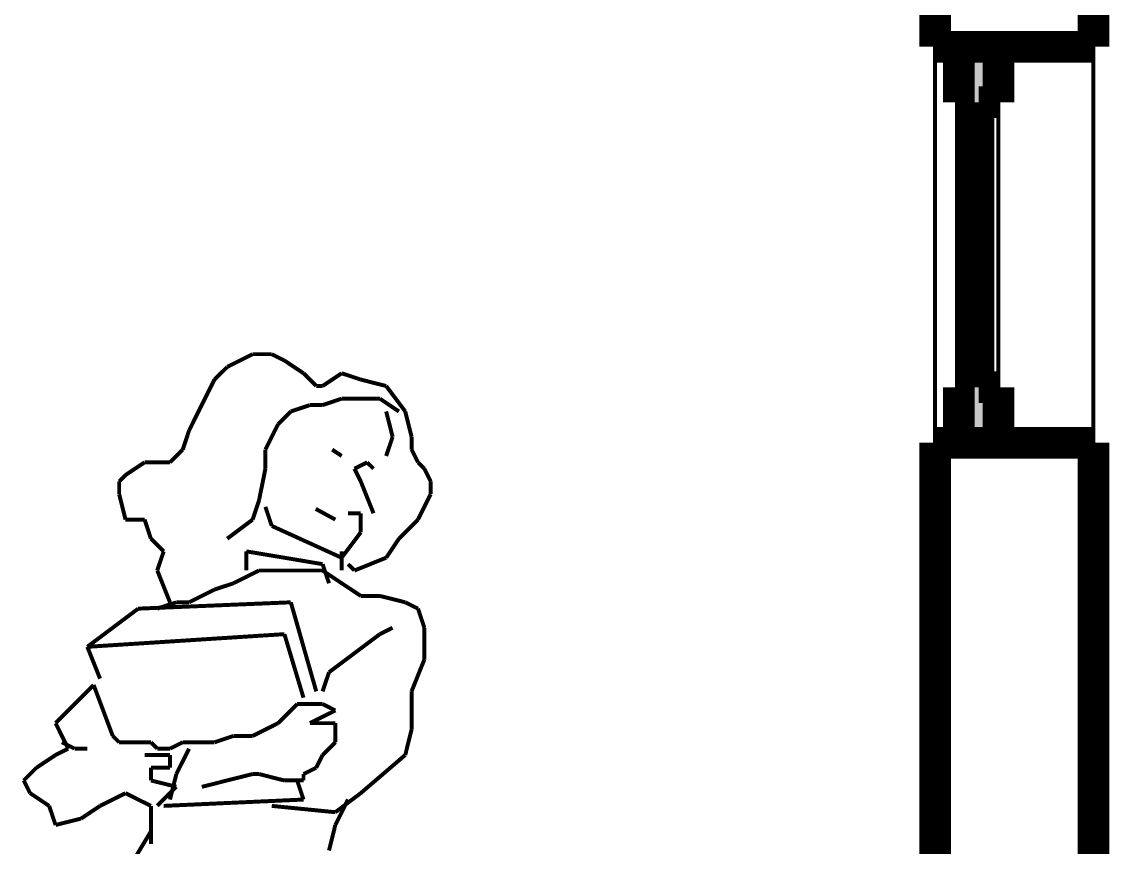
# Model space of a CAD drawing. Extents: x -27.1 to 14.4, y -13.6 to 27.5.
# Drawn here: x -14.059 to -12.686, y 21.596 to 22.639 of the extents above; entities that cross this region are included whole.
import ezdxf

# ---------------------------------------------------------------- set-up
doc = ezdxf.new("R2010")
doc.units = 0
doc.header["$MEASUREMENT"] = 0
doc.layers.add('MUROS_EXTERIORES', color=7, linetype='Continuous', lineweight=0, plot=False)
pattern_1 = [(0, (1000000, 1000000), (0, 1000000), [1e-05, -1000000])]

# ---------------------------------------------------------------- blocks, each defined once
blk = doc.blocks.new('FILL_34')
at = {"layer": 'MUROS_EXTERIORES', "linetype": 'Continuous'}
h = blk.add_hatch(dxfattribs=at)
h.set_pattern_fill('VACIO', color=5, scale=1000000.0, style=0)
h.set_pattern_definition(pattern_1)
h.paths.add_polyline_path([(-12.706, 20.5071), (-12.706, 22.1071), (-12.906, 22.1071), (-12.906, 20.5071)], flags=0)
blk = doc.blocks.new('FILL_35')
at = {"layer": 'MUROS_EXTERIORES', "linetype": 'Continuous'}
h = blk.add_hatch(dxfattribs=at)
h.set_pattern_fill('VACIO', color=5, scale=1000000.0, style=0)
h.set_pattern_definition(pattern_1)
h.paths.add_polyline_path([(-12.706, 22.6071), (-12.706, 23.431), (-12.906, 23.5988), (-12.906, 22.6071)], flags=0)
blk = doc.blocks.new('FILL_25')
at = {"layer": 'MUROS_EXTERIORES', "linetype": 'Continuous'}
blk.add_hatch(color=5, dxfattribs=at).paths.add_polyline_path([(-12.826, 22.1071), (-12.826, 22.1371), (-12.876, 22.1371), (-12.876, 22.1071)], flags=0)
blk = doc.blocks.new('FILL_26')
at = {"layer": 'MUROS_EXTERIORES', "linetype": 'Continuous'}
blk.add_hatch(color=5, dxfattribs=at).paths.add_polyline_path([(-12.826, 22.6071), (-12.876, 22.6071), (-12.876, 22.5771), (-12.826, 22.5771)], flags=0)
blk = doc.blocks.new('FILL_27')
at = {"layer": 'MUROS_EXTERIORES', "linetype": 'Continuous'}
blk.add_hatch(color=5, dxfattribs=at).paths.add_polyline_path([(-12.826, 22.1371), (-12.826, 22.1771), (-12.876, 22.1771), (-12.876, 22.1371)], flags=0)
blk = doc.blocks.new('FILL_28')
at = {"layer": 'MUROS_EXTERIORES', "linetype": 'Continuous'}
blk.add_hatch(color=5, dxfattribs=at).paths.add_polyline_path([(-12.826, 22.5771), (-12.876, 22.5771), (-12.876, 22.5371), (-12.826, 22.5371)], flags=0)
blk = doc.blocks.new('FILL_29')
at = {"layer": 'MUROS_EXTERIORES', "linetype": 'Continuous'}
blk.add_hatch(color=5, dxfattribs=at).paths.add_polyline_path([(-12.851, 22.1771), (-12.851, 22.5371), (-12.861, 22.5371), (-12.861, 22.1771)], flags=0)

msp = doc.modelspace()

# ---------------------------------------------------------------- linework, layer by layer
at = {"color": 0, "linetype": 'Continuous', "const_width": 0.005}
for points in [[(-13.7677, 22.2189), (-13.7998, 22.2028)], [(-13.7677, 22.2189), (-13.7998, 22.2028)], [(-13.7436, 22.2189), (-13.7677, 22.2189)], [(-13.7436, 22.2189), (-13.7677, 22.2189)], [(-13.7276, 22.2109), (-13.7436, 22.2189)], [(-13.7276, 22.2109), (-13.7436, 22.2189)], [(-13.7035, 22.1948), (-13.7276, 22.2109)], [(-13.7035, 22.1948), (-13.7276, 22.2109)], [(-13.7998, 22.2028), (-13.8159, 22.1868)], [(-13.7998, 22.2028), (-13.8159, 22.1868)], [(-13.6874, 22.1787), (-13.7035, 22.1948)], [(-13.6874, 22.1787), (-13.7035, 22.1948)], [(-13.6553, 22.1948), (-13.6794, 22.1787)], [(-13.6553, 22.1948), (-13.6794, 22.1787)], [(-13.6312, 22.1868), (-13.6553, 22.1948)], [(-13.6312, 22.1868), (-13.6553, 22.1948)], [(-13.8159, 22.1868), (-13.84, 22.1386)], [(-13.8159, 22.1868), (-13.84, 22.1386)], [(-13.6794, 22.1787), (-13.6874, 22.1787)], [(-13.6794, 22.1787), (-13.6874, 22.1787)], [(-13.5991, 22.1787), (-13.6312, 22.1868)], [(-13.5991, 22.1787), (-13.6312, 22.1868)], [(-13.575, 22.1466), (-13.5991, 22.1787)], [(-13.575, 22.1466), (-13.5991, 22.1787)], [(-13.6794, 22.1546), (-13.6553, 22.1627)], [(-13.6794, 22.1546), (-13.6553, 22.1627)], [(-13.6553, 22.1627), (-13.6071, 22.1627)], [(-13.6553, 22.1627), (-13.6071, 22.1627)], [(-13.6071, 22.1627), (-13.583, 22.1466)], [(-13.6071, 22.1627), (-13.583, 22.1466)], [(-13.7195, 22.1466), (-13.6954, 22.1546)], [(-13.7195, 22.1466), (-13.6954, 22.1546)], [(-13.6954, 22.1546), (-13.6794, 22.1546)], [(-13.6954, 22.1546), (-13.6794, 22.1546)], [(-13.84, 22.1386), (-13.848, 22.1225)], [(-13.84, 22.1386), (-13.848, 22.1225)], [(-13.7356, 22.1305), (-13.7195, 22.1466)], [(-13.7356, 22.1305), (-13.7195, 22.1466)], [(-13.591, 22.1144), (-13.5991, 22.1466)], [(-13.591, 22.1144), (-13.5991, 22.1466)], [(-13.567, 22.1144), (-13.575, 22.1466)], [(-13.567, 22.1144), (-13.575, 22.1466)], [(-13.848, 22.1225), (-13.856, 22.0984)], [(-13.848, 22.1225), (-13.856, 22.0984)], [(-13.7516, 22.0984), (-13.7356, 22.1305)], [(-13.7516, 22.0984), (-13.7356, 22.1305)], [(-13.5991, 22.0903), (-13.591, 22.1144)], [(-13.5991, 22.0903), (-13.591, 22.1144)], [(-13.567, 22.0984), (-13.567, 22.1144)], [(-13.567, 22.0984), (-13.567, 22.1144)], [(-13.856, 22.0984), (-13.8721, 22.0823)], [(-13.856, 22.0984), (-13.8721, 22.0823)], [(-13.7516, 22.0743), (-13.7516, 22.0984)], [(-13.7516, 22.0743), (-13.7516, 22.0984)], [(-13.6553, 22.0903), (-13.6673, 22.0984)], [(-13.6553, 22.0903), (-13.6673, 22.0984)], [(-13.5589, 22.0823), (-13.567, 22.0984)], [(-13.5589, 22.0823), (-13.567, 22.0984)], [(-13.9042, 22.0823), (-13.9283, 22.0662)], [(-13.9042, 22.0823), (-13.9283, 22.0662)], [(-13.8721, 22.0823), (-13.9042, 22.0823)], [(-13.8721, 22.0823), (-13.9042, 22.0823)], [(-13.6392, 22.0743), (-13.6232, 22.0823)], [(-13.6392, 22.0743), (-13.6232, 22.0823)], [(-13.6232, 22.0823), (-13.6151, 22.0743)], [(-13.6232, 22.0823), (-13.6151, 22.0743)], [(-13.5509, 22.0743), (-13.5589, 22.0823)], [(-13.5509, 22.0743), (-13.5589, 22.0823)], [(-13.7597, 22.0341), (-13.7516, 22.0743)], [(-13.7597, 22.0341), (-13.7516, 22.0743)], [(-13.6312, 22.0582), (-13.6392, 22.0743)], [(-13.6312, 22.0582), (-13.6392, 22.0743)], [(-13.5429, 22.0582), (-13.5509, 22.0743)], [(-13.5429, 22.0582), (-13.5509, 22.0743)], [(-13.9283, 22.0662), (-13.9363, 22.0582)], [(-13.9283, 22.0662), (-13.9363, 22.0582)], [(-13.9363, 22.0582), (-13.9363, 22.0421)], [(-13.9363, 22.0582), (-13.9363, 22.0421)], [(-13.6151, 22.018), (-13.6312, 22.0582)], [(-13.6151, 22.018), (-13.6312, 22.0582)], [(-13.5429, 22.0421), (-13.5429, 22.0582)], [(-13.5429, 22.0421), (-13.5429, 22.0582)], [(-13.9363, 22.0421), (-13.9283, 22.01)], [(-13.9363, 22.0421), (-13.9283, 22.01)], [(-13.5509, 22.0261), (-13.5429, 22.0421)], [(-13.5509, 22.0261), (-13.5429, 22.0421)], [(-13.7677, 22.01), (-13.7597, 22.0341)], [(-13.7677, 22.01), (-13.7597, 22.0341)], [(-13.7436, 22.002), (-13.7516, 22.0261)], [(-13.7436, 22.002), (-13.7516, 22.0261)], [(-13.5589, 22.01), (-13.5509, 22.0261)], [(-13.5589, 22.01), (-13.5509, 22.0261)], [(-13.6881, 22.0235), (-13.6633, 22.01)], [(-13.6881, 22.0235), (-13.6633, 22.01)], [(-13.6473, 22.018), (-13.6312, 22.018)], [(-13.6473, 22.018), (-13.6312, 22.018)], [(-13.6312, 22.018), (-13.6312, 21.9939)], [(-13.6312, 22.018), (-13.6312, 21.9939)], [(-13.9283, 22.01), (-13.9042, 22.01)], [(-13.9283, 22.01), (-13.9042, 22.01)], [(-13.9042, 22.01), (-13.8962, 21.9859)], [(-13.9042, 22.01), (-13.8962, 21.9859)], [(-13.7998, 21.9859), (-13.7677, 22.01)], [(-13.7998, 21.9859), (-13.7677, 22.01)], [(-13.6553, 21.9618), (-13.7436, 22.002)], [(-13.6553, 21.9618), (-13.7436, 22.002)], [(-13.583, 21.9859), (-13.5589, 22.01)], [(-13.583, 21.9859), (-13.5589, 22.01)], [(-13.8962, 21.9859), (-13.8801, 21.9698)], [(-13.8962, 21.9859), (-13.8801, 21.9698)], [(-13.6312, 21.9939), (-13.6553, 21.9618)], [(-13.6312, 21.9939), (-13.6553, 21.9618)], [(-13.5991, 21.9618), (-13.583, 21.9859)], [(-13.5991, 21.9618), (-13.583, 21.9859)], [(-13.8801, 21.9698), (-13.8882, 21.9457)], [(-13.8801, 21.9698), (-13.8882, 21.9457)], [(-13.7276, 21.9618), (-13.7757, 21.9698)], [(-13.7757, 21.9698), (-13.7757, 21.9457)], [(-13.7276, 21.9618), (-13.7757, 21.9698)], [(-13.7757, 21.9698), (-13.7757, 21.9457)], [(-13.6794, 21.9537), (-13.7276, 21.9618)], [(-13.6794, 21.9537), (-13.7276, 21.9618)], [(-13.6553, 21.9698), (-13.6553, 21.9618)], [(-13.6553, 21.9698), (-13.6553, 21.9618)], [(-13.6553, 21.9618), (-13.6553, 21.9457)], [(-13.6553, 21.9618), (-13.6553, 21.9457)], [(-13.6392, 21.9457), (-13.5991, 21.9618)], [(-13.6392, 21.9457), (-13.5991, 21.9618)], [(-13.8882, 21.9457), (-13.8721, 21.9055)], [(-13.8882, 21.9457), (-13.8721, 21.9055)], [(-13.7757, 21.9377), (-13.7597, 21.9457)], [(-13.7757, 21.9377), (-13.7597, 21.9457)], [(-13.7597, 21.9457), (-13.7356, 21.9457)], [(-13.7597, 21.9457), (-13.7356, 21.9457)], [(-13.7356, 21.9457), (-13.7115, 21.9457)], [(-13.7356, 21.9457), (-13.7115, 21.9457)], [(-13.7115, 21.9457), (-13.6794, 21.9457)], [(-13.7115, 21.9457), (-13.6794, 21.9457)], [(-13.6713, 21.9296), (-13.6794, 21.9537)], [(-13.6713, 21.9296), (-13.6794, 21.9537)], [(-13.6794, 21.9457), (-13.6553, 21.9296)], [(-13.6794, 21.9457), (-13.6553, 21.9296)], [(-13.6473, 21.9537), (-13.6392, 21.9457)], [(-13.6473, 21.9537), (-13.6392, 21.9457)], [(-13.8159, 21.9216), (-13.7918, 21.9296)], [(-13.8159, 21.9216), (-13.7918, 21.9296)], [(-13.7918, 21.9296), (-13.7757, 21.9377)], [(-13.7918, 21.9296), (-13.7757, 21.9377)], [(-13.6553, 21.9296), (-13.6312, 21.9136)], [(-13.6553, 21.9296), (-13.6312, 21.9136)], [(-13.848, 21.9055), (-13.8159, 21.9216)], [(-13.848, 21.9055), (-13.8159, 21.9216)], [(-13.9123, 21.8975), (-13.7195, 21.9055)], [(-13.9123, 21.8975), (-13.7195, 21.9055)], [(-13.8882, 21.8975), (-13.8641, 21.9055)], [(-13.8882, 21.8975), (-13.8641, 21.9055)], [(-13.8641, 21.9055), (-13.848, 21.9055)], [(-13.8641, 21.9055), (-13.848, 21.9055)], [(-13.7195, 21.9055), (-13.6874, 21.793)], [(-13.7195, 21.9055), (-13.6874, 21.793)], [(-13.6312, 21.9136), (-13.6071, 21.9136)], [(-13.6312, 21.9136), (-13.6071, 21.9136)], [(-13.6071, 21.9136), (-13.575, 21.9055)], [(-13.6071, 21.9136), (-13.575, 21.9055)], [(-13.575, 21.9055), (-13.5589, 21.8975)], [(-13.575, 21.9055), (-13.5589, 21.8975)], [(-13.9765, 21.8493), (-13.9123, 21.8975)], [(-13.9765, 21.8493), (-13.9123, 21.8975)], [(-13.5589, 21.8975), (-13.5509, 21.8734)], [(-13.5589, 21.8975), (-13.5509, 21.8734)], [(-13.9765, 21.8493), (-13.7276, 21.8653)], [(-13.9765, 21.8493), (-13.7276, 21.8653)], [(-13.7276, 21.8653), (-13.7035, 21.785)], [(-13.7276, 21.8653), (-13.7035, 21.785)], [(-13.6392, 21.8412), (-13.6071, 21.8653)], [(-13.6392, 21.8412), (-13.6071, 21.8653)], [(-13.6071, 21.8653), (-13.591, 21.8734)], [(-13.6071, 21.8653), (-13.591, 21.8734)], [(-13.5509, 21.8734), (-13.5509, 21.8332)], [(-13.5509, 21.8734), (-13.5509, 21.8332)], [(-13.9604, 21.8091), (-13.9765, 21.8493)], [(-13.9604, 21.8091), (-13.9765, 21.8493)], [(-13.6713, 21.8171), (-13.6392, 21.8412)], [(-13.6713, 21.8171), (-13.6392, 21.8412)], [(-13.5509, 21.8332), (-13.567, 21.793)], [(-13.5509, 21.8332), (-13.567, 21.793)], [(-13.6794, 21.793), (-13.6713, 21.8171)], [(-13.6794, 21.793), (-13.6713, 21.8171)], [(-14.0166, 21.7529), (-13.9685, 21.8011)], [(-14.0166, 21.7529), (-13.9685, 21.8011)], [(-13.9685, 21.8011), (-13.9444, 21.7368)], [(-13.9685, 21.8011), (-13.9444, 21.7368)], [(-13.567, 21.793), (-13.567, 21.7448)], [(-13.567, 21.793), (-13.567, 21.7448)], [(-13.7356, 21.7529), (-13.7115, 21.777)], [(-13.7356, 21.7529), (-13.7115, 21.777)], [(-13.7115, 21.777), (-13.6954, 21.777)], [(-13.7115, 21.777), (-13.6954, 21.777)], [(-13.6954, 21.777), (-13.6794, 21.777)], [(-13.6954, 21.777), (-13.6794, 21.777)], [(-13.6794, 21.777), (-13.6633, 21.7689)], [(-13.6794, 21.777), (-13.6633, 21.7689)], [(-13.6633, 21.7689), (-13.6794, 21.7609)], [(-13.6633, 21.7689), (-13.6794, 21.7609)], [(-14.0086, 21.7368), (-14.0166, 21.7529)], [(-14.0086, 21.7368), (-14.0166, 21.7529)], [(-13.7516, 21.7448), (-13.7356, 21.7529)], [(-13.7516, 21.7448), (-13.7356, 21.7529)], [(-13.6794, 21.7609), (-13.6954, 21.7529)], [(-13.6794, 21.7609), (-13.6954, 21.7529)], [(-13.6954, 21.7529), (-13.6633, 21.7529)], [(-13.6954, 21.7529), (-13.6633, 21.7529)], [(-13.6633, 21.7529), (-13.6633, 21.7287)], [(-13.6633, 21.7529), (-13.6633, 21.7287)], [(-14.0006, 21.7207), (-14.0086, 21.7368)], [(-14.0006, 21.7207), (-14.0086, 21.7368)], [(-13.9444, 21.7368), (-13.9363, 21.7287)], [(-13.9444, 21.7368), (-13.9363, 21.7287)], [(-13.8159, 21.7287), (-13.7918, 21.7368)], [(-13.8159, 21.7287), (-13.7918, 21.7368)], [(-13.7918, 21.7368), (-13.7677, 21.7368)], [(-13.7918, 21.7368), (-13.7677, 21.7368)], [(-13.7677, 21.7368), (-13.7516, 21.7448)], [(-13.7677, 21.7368), (-13.7516, 21.7448)], [(-13.567, 21.7448), (-13.575, 21.7127)], [(-13.567, 21.7448), (-13.575, 21.7127)], [(-14.0086, 21.7287), (-13.9926, 21.7207)], [(-14.0086, 21.7287), (-13.9926, 21.7207)], [(-13.9363, 21.7287), (-13.9042, 21.7287)], [(-13.9363, 21.7287), (-13.9042, 21.7287)], [(-13.9042, 21.7287), (-13.8962, 21.7287)], [(-13.9042, 21.7287), (-13.8962, 21.7287)], [(-13.8962, 21.7287), (-13.8882, 21.7207)], [(-13.8962, 21.7287), (-13.8882, 21.7207)], [(-13.8721, 21.7207), (-13.856, 21.7287)], [(-13.8721, 21.7207), (-13.856, 21.7287)], [(-13.856, 21.7287), (-13.84, 21.7287)], [(-13.856, 21.7287), (-13.84, 21.7287)], [(-13.84, 21.7287), (-13.8159, 21.7287)], [(-13.84, 21.7287), (-13.8159, 21.7287)], [(-13.6633, 21.7287), (-13.6794, 21.7127)], [(-13.6633, 21.7287), (-13.6794, 21.7127)], [(-14.0407, 21.6966), (-14.0166, 21.7127)], [(-14.0407, 21.6966), (-14.0166, 21.7127)], [(-14.0166, 21.7127), (-14.0006, 21.7207)], [(-14.0166, 21.7127), (-14.0006, 21.7207)], [(-13.9926, 21.7207), (-13.9765, 21.7207)], [(-13.9926, 21.7207), (-13.9765, 21.7207)], [(-13.9042, 21.7127), (-13.8721, 21.7127)], [(-13.9042, 21.7127), (-13.8721, 21.7127)], [(-13.8882, 21.7207), (-13.8721, 21.7207)], [(-13.8882, 21.7207), (-13.8721, 21.7207)], [(-13.8721, 21.7127), (-13.8721, 21.6966)], [(-13.8721, 21.7127), (-13.8721, 21.6966)], [(-13.8641, 21.6886), (-13.848, 21.7207)], [(-13.8641, 21.6886), (-13.848, 21.7207)], [(-13.6794, 21.7127), (-13.6874, 21.6966)], [(-13.6794, 21.7127), (-13.6874, 21.6966)], [(-13.575, 21.7127), (-13.6312, 21.6645)], [(-13.575, 21.7127), (-13.6312, 21.6645)], [(-14.0568, 21.6805), (-14.0407, 21.6966)], [(-14.0568, 21.6805), (-14.0407, 21.6966)], [(-13.8721, 21.6966), (-13.8962, 21.6966)], [(-13.8962, 21.6966), (-13.8962, 21.6805)], [(-13.8721, 21.6966), (-13.8962, 21.6966)], [(-13.8962, 21.6966), (-13.8962, 21.6805)], [(-13.6874, 21.6966), (-13.7035, 21.6886)], [(-13.6874, 21.6966), (-13.7035, 21.6886)], [(-13.8721, 21.6564), (-13.8641, 21.6886)], [(-13.8721, 21.6564), (-13.8641, 21.6886)], [(-13.7677, 21.6886), (-13.8319, 21.6725)], [(-13.7677, 21.6886), (-13.8319, 21.6725)], [(-13.7597, 21.6886), (-13.7677, 21.6886)], [(-13.7597, 21.6886), (-13.7677, 21.6886)], [(-13.7276, 21.6805), (-13.7597, 21.6886)], [(-13.7276, 21.6805), (-13.7597, 21.6886)], [(-13.7035, 21.6886), (-13.7035, 21.6805)], [(-13.7035, 21.6886), (-13.7035, 21.6805)], [(-14.0488, 21.6645), (-14.0568, 21.6805)], [(-14.0488, 21.6645), (-14.0568, 21.6805)], [(-13.8962, 21.6805), (-13.8641, 21.6725)], [(-13.8962, 21.6805), (-13.8641, 21.6725)], [(-13.8641, 21.6725), (-13.8882, 21.6484)], [(-13.8641, 21.6725), (-13.8882, 21.6484)], [(-13.7035, 21.6805), (-13.7276, 21.6805)], [(-13.7035, 21.6805), (-13.7276, 21.6805)], [(-13.7115, 21.6805), (-13.7035, 21.6564)], [(-13.7115, 21.6805), (-13.7035, 21.6564)], [(-14.0247, 21.6484), (-14.0488, 21.6645)], [(-14.0247, 21.6484), (-14.0488, 21.6645)], [(-13.9444, 21.6564), (-13.9604, 21.6484)], [(-13.9444, 21.6564), (-13.9604, 21.6484)], [(-13.9283, 21.6645), (-13.9444, 21.6564)], [(-13.9283, 21.6645), (-13.9444, 21.6564)], [(-13.9123, 21.6564), (-13.9283, 21.6645)], [(-13.9123, 21.6564), (-13.9283, 21.6645)], [(-13.8962, 21.6484), (-13.9123, 21.6564)], [(-13.8962, 21.6484), (-13.9123, 21.6564)], [(-13.7035, 21.6564), (-13.8801, 21.6484)], [(-13.7035, 21.6564), (-13.8801, 21.6484)], [(-13.6312, 21.6645), (-13.6633, 21.6404)], [(-13.6312, 21.6645), (-13.6633, 21.6404)], [(-13.6633, 21.6243), (-13.6473, 21.6564)], [(-13.6633, 21.6243), (-13.6473, 21.6564)], [(-14.0166, 21.6243), (-14.0247, 21.6484)], [(-14.0166, 21.6243), (-14.0247, 21.6484)], [(-13.9604, 21.6484), (-13.9845, 21.6323)], [(-13.9604, 21.6484), (-13.9845, 21.6323)], [(-13.8962, 21.6243), (-13.8962, 21.6484)], [(-13.8962, 21.6243), (-13.8962, 21.6484)], [(-13.6633, 21.6404), (-13.7436, 21.6484)], [(-13.6633, 21.6404), (-13.7436, 21.6484)], [(-13.9845, 21.6323), (-14.0166, 21.6243)], [(-13.9845, 21.6323), (-14.0166, 21.6243)], [(-13.9203, 21.5761), (-13.8962, 21.6162)], [(-13.9203, 21.5761), (-13.8962, 21.6162)], [(-13.8962, 21.6162), (-13.8962, 21.6243)], [(-13.8962, 21.6162), (-13.8962, 21.6243)], [(-13.8962, 21.6162), (-13.8962, 21.6243)], [(-13.8962, 21.6162), (-13.8962, 21.6243)], [(-13.8962, 21.6002), (-13.8962, 21.6162)], [(-13.8962, 21.6002), (-13.8962, 21.6162)], [(-13.6713, 21.5921), (-13.6633, 21.6243)], [(-13.6713, 21.5921), (-13.6633, 21.6243)]]:
    msp.add_lwpolyline(points, dxfattribs=at)
at = {"layer": 'MUROS_EXTERIORES', "color": 5, "linetype": 'Continuous', "const_width": 0.04}
for points in [[(-12.906, 22.6071), (-12.906, 23.5988)], [(-12.706, 22.6071), (-12.706, 23.431)], [(-12.906, 22.6071), (-12.706, 22.6071)], [(-12.876, 22.6071), (-12.826, 22.6071)], [(-12.876, 22.5771), (-12.876, 22.6071)], [(-12.826, 22.5771), (-12.826, 22.6071)], [(-12.876, 22.5371), (-12.876, 22.5771)], [(-12.826, 22.5371), (-12.826, 22.5771)], [(-12.876, 22.5371), (-12.861, 22.5371)], [(-12.861, 22.1771), (-12.861, 22.5371)], [(-12.851, 22.1771), (-12.851, 22.5371)], [(-12.851, 22.5371), (-12.826, 22.5371)], [(-12.876, 22.1771), (-12.861, 22.1771)], [(-12.876, 22.1371), (-12.876, 22.1771)], [(-12.851, 22.1771), (-12.826, 22.1771)], [(-12.826, 22.1371), (-12.826, 22.1771)], [(-12.876, 22.1071), (-12.876, 22.1371)], [(-12.826, 22.1071), (-12.826, 22.1371)], [(-12.906, 22.1071), (-12.706, 22.1071)], [(-12.906, 20.5071), (-12.906, 22.1071)], [(-12.876, 22.1071), (-12.826, 22.1071)], [(-12.706, 20.5071), (-12.706, 22.1071)]]:
    msp.add_lwpolyline(points, dxfattribs=at)
at = {"layer": 'MUROS_EXTERIORES', "color": 7, "linetype": 'Continuous', "const_width": 0.005}
for points in [[(-12.906, 22.6071), (-12.906, 22.1071)], [(-12.706, 22.6071), (-12.706, 22.1071)], [(-12.706, 22.6071), (-12.706, 22.1071)], [(-12.876, 22.1771), (-12.876, 22.5371)], [(-12.826, 22.1771), (-12.826, 22.5371)]]:
    msp.add_lwpolyline(points, dxfattribs=at)

# ---------------------------------------------------------------- block references
at = {"layer": 'MUROS_EXTERIORES'}
for name in ['FILL_35', 'FILL_26', 'FILL_28', 'FILL_29', 'FILL_27', 'FILL_25', 'FILL_34']:
    msp.add_blockref(name, (0, 0), dxfattribs=at)

doc.saveas('drawing.dxf')
